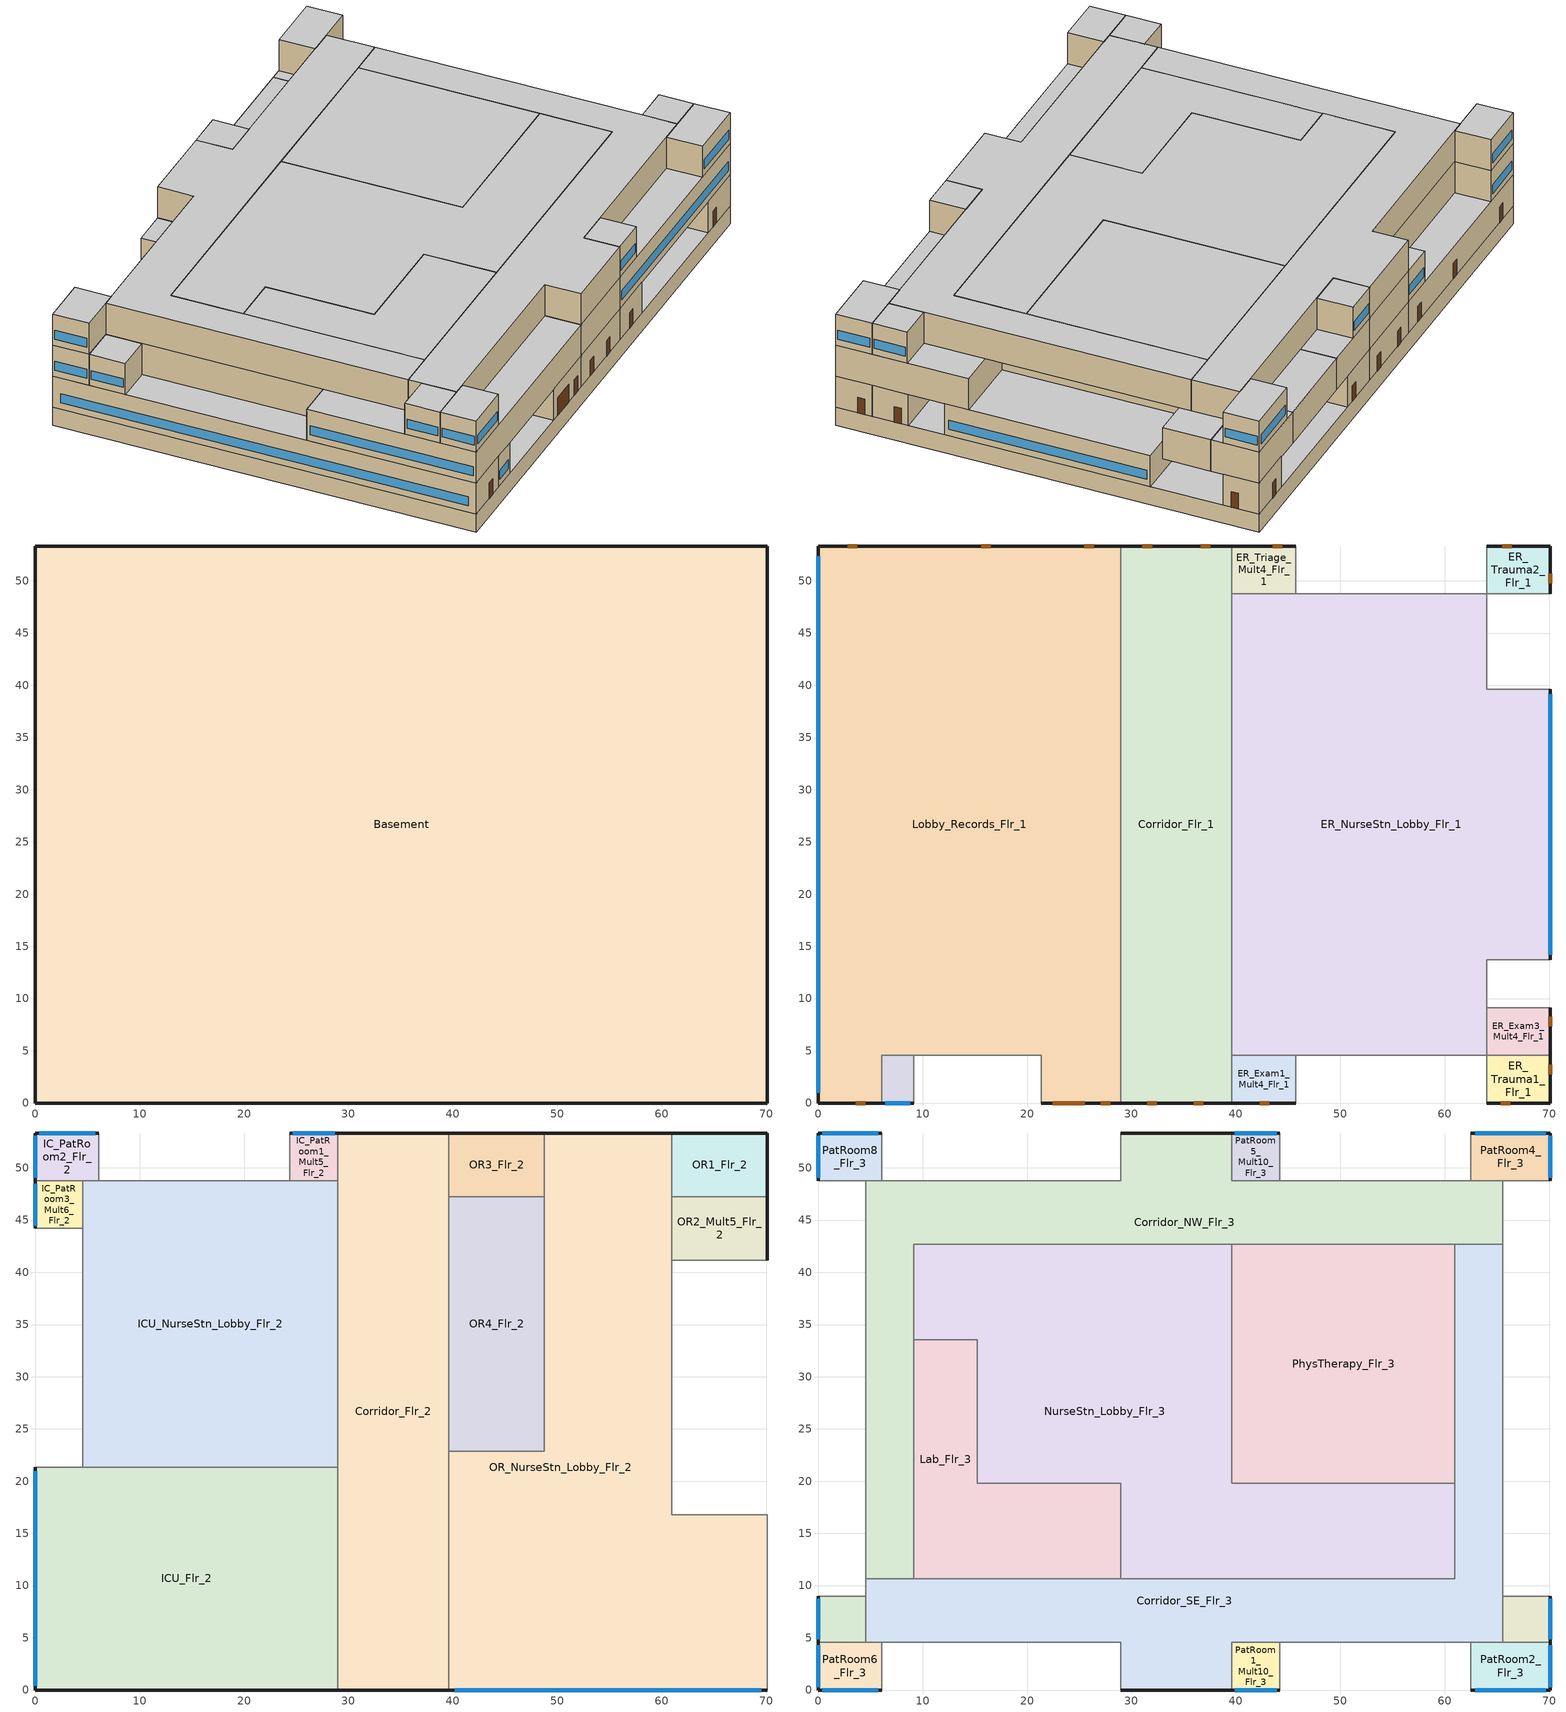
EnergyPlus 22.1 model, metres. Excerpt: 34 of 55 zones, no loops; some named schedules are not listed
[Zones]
Basement
 floor adiabatic (ext_slab_8in_with_carpet): 70.1,53.34 70.1,0 0,0 0,53.34 z-2.44
 wall ground (Basement_Wall_East_Cfactor): 70.1,0 70.1,53.34 z-2.44:0
 wall ground (Basement_Wall_North_Cfactor): 70.1,53.34 0,53.34 z-2.44:0
 wall ground (Basement_Wall_South_Cfactor): 0,0 70.1,0 z-2.44:0
 wall ground (Basement_Wall_West_Cfactor): 0,53.34 0,0 z-2.44:0
 ceiling adiabatic (int_slab_ceiling): 0,0 70.1,0 70.1,53.34 0,53.34 z0
Corridor_Flr_1
 floor adiabatic (int_slab_floor): 39.62,53.34 39.62,0 28.96,0 28.96,53.34 z0
 wall outside (nonres_ext_wall_grd): 39.62,53.34 28.96,53.34 / 28.96,0 39.62,0 z0:4.27
 wall to Lobby_Records_Flr_1 (Air_Wall): 28.96,53.34 28.96,15.24 z0:4.27
 wall to Lobby_Records_Flr_1 (int_wall): 28.96,15.24 28.96,0 z0:4.27
 wall adiabatic (int_wall): 39.62,0 39.62,53.34 z0:4.27
 door (Swinging Door_con): 37.53,53.34 36.62,53.34 / 31.97,53.34 31.05,53.34 / 31.5,0 32.41,0 / 35.95,0 36.87,0 z0:2.13
 ceiling adiabatic (int_slab_ceiling): 28.96,53.34 28.96,0 39.62,0 39.62,53.34 z4.27
ER_Exam1_Mult4_Flr_1
 floor adiabatic (int_slab_floor): 45.72,4.57 45.72,0 39.62,0 39.62,4.57 z0
 wall outside (nonres_ext_wall_grd): 39.62,0 45.72,0 z0:4.27
 wall adiabatic (int_wall): 45.72,0 45.72,4.57 39.62,4.57 39.62,0 z0:4.27
 door (Swinging Door_con): 42.29,0 43.2,0 z0:2.13
 ceiling adiabatic (int_slab_ceiling): 39.62,4.57 39.62,0 45.72,0 45.72,4.57 z4.27
ER_Exam3_Mult4_Flr_1
 floor adiabatic (int_slab_floor): 70.1,9.14 70.1,4.57 64.01,4.57 64.01,9.14 z0
 wall outside (nonres_ext_wall_grd): 70.1,4.57 70.1,9.14 z0:4.27
 wall adiabatic (int_wall): 70.1,9.14 64.01,9.14 64.01,4.57 70.1,4.57 z0:4.27
 door (Swinging Door_con): 70.1,7.36 70.1,8.27 z0:2.13
 ceiling adiabatic (int_slab_ceiling): 64.01,9.14 64.01,4.57 70.1,4.57 70.1,9.14 z4.27
ER_NurseStn_Lobby_Flr_1
 floor adiabatic (int_slab_floor): 39.62,4.57 39.62,48.77 64.01,48.77 64.01,39.62 70.1,39.62 70.1,13.72 64.01,13.72 64.01,4.57 z0
 wall outside (nonres_ext_wall_grd): 70.1,13.72 70.1,39.62 z0:4.27
 wall adiabatic (int_wall): 70.1,39.62 64.01,39.62 64.01,48.77 39.62,48.77 39.62,4.57 64.01,4.57 64.01,13.72 70.1,13.72 z0:4.27
 window (NonresWindow_U_0.248_SHGC_North_0.21): 70.1,14.2 70.1,39.14 z0.91:2.13
 ceiling adiabatic (int_slab_ceiling): 39.62,4.57 64.01,4.57 64.01,13.72 70.1,13.72 70.1,39.62 64.01,39.62 64.01,48.77 39.62,48.77 z4.27
ER_Trauma1_Flr_1
 floor adiabatic (int_slab_floor): 70.1,4.57 70.1,0 64.01,0 64.01,4.57 z0
 wall outside (nonres_ext_wall_grd): 64.01,0 70.1,0 70.1,4.57 z0:4.27
 wall adiabatic (int_wall): 70.1,4.57 64.01,4.57 64.01,0 z0:4.27
 door (Swinging Door_con): 70.1,2.76 70.1,3.67 / 65.38,0 66.29,0 z0:2.13
 ceiling adiabatic (int_slab_ceiling): 64.01,4.57 64.01,0 70.1,0 70.1,4.57 z4.27
ER_Trauma2_Flr_1
 floor adiabatic (int_slab_floor): 70.1,53.34 70.1,48.77 64.01,48.77 64.01,53.34 z0
 wall outside (nonres_ext_wall_grd): 70.1,48.77 70.1,53.34 64.01,53.34 z0:4.27
 wall adiabatic (int_wall): 64.01,53.34 64.01,48.77 70.1,48.77 z0:4.27
 door (Swinging Door_con): 70.1,49.79 70.1,50.7 / 66.43,53.34 65.52,53.34 z0:2.13
 ceiling adiabatic (int_slab_ceiling): 64.01,53.34 64.01,48.77 70.1,48.77 70.1,53.34 z4.27
ER_Triage_Mult4_Flr_1
 floor adiabatic (int_slab_floor): 45.72,53.34 45.72,48.77 39.62,48.77 39.62,53.34 z0
 wall outside (nonres_ext_wall_grd): 45.72,53.34 39.62,53.34 z0:4.27
 wall adiabatic (int_wall): 39.62,53.34 39.62,48.77 45.72,48.77 45.72,53.34 z0:4.27
 door (Swinging Door_con): 44.45,53.34 43.53,53.34 z0:2.13
 ceiling adiabatic (int_slab_ceiling): 39.62,53.34 39.62,48.77 45.72,48.77 45.72,53.34 z4.27
Lobby_Records_Flr_1
 floor adiabatic (int_slab_floor): 0,0 0,53.34 28.96,53.34 28.96,0 21.34,0 21.34,4.57 6.1,4.57 6.1,0 z0
 wall outside (nonres_ext_wall_grd): 21.34,0 28.96,0 / 28.96,53.34 0,53.34 0,0 6.1,0 z0:4.27
 wall adiabatic (int_wall): 6.1,0 6.1,4.57 21.34,4.57 21.34,0 z0:4.27
 window (NonresWindow_U_0.248_SHGC_South_0.21): 0,52.34 0,1 z0.91:2.13
 door (Swinging Door_con): 3.59,0 4.5,0 / 27.05,0 27.97,0 / 26.37,53.34 25.46,53.34 / 16.51,53.34 15.59,53.34 / 3.75,53.34 2.84,53.34 z0:2.13
 door (Overhead Door_con): 22.48,0 25.53,0 z0:2.44
 ceiling adiabatic (int_slab_ceiling): 0,0 6.1,0 6.1,4.57 21.34,4.57 21.34,0 28.96,0 28.96,53.34 0,53.34 z4.27
Office1_Mult4_Flr_1
 floor adiabatic (int_slab_floor): 9.14,4.57 9.14,0 6.1,0 6.1,4.57 z0
 wall outside (nonres_ext_wall_grd): 6.1,0 9.14,0 z0:4.27
 wall adiabatic (int_wall): 9.14,0 9.14,4.57 6.1,4.57 6.1,0 z0:4.27
 window (NonresWindow_U_0.456_SHGC_East_0.249): 6.41,0 8.84,0 z0.91:2.13
 ceiling adiabatic (int_slab_ceiling): 6.1,4.57 6.1,0 9.14,0 9.14,4.57 z4.27
Corridor_Flr_2
 floor adiabatic (int_slab_floor): 39.62,53.34 39.62,0 28.96,0 28.96,53.34 z4.27
 wall outside (nonres_ext_wall_mid): 39.62,53.34 28.96,53.34 / 28.96,0 39.62,0 z4.27:8.54
 wall adiabatic (int_wall): 39.62,0 39.62,53.34 / 28.96,53.34 28.96,0 z4.27:8.54
 ceiling adiabatic (int_slab_ceiling): 28.96,53.34 28.96,0 39.62,0 39.62,53.34 z8.54
ICU_Flr_2
 floor adiabatic (int_slab_floor): 28.96,21.34 28.96,0 0,0 0,21.34 z4.27
 wall outside (nonres_ext_wall_mid): 0,21.34 0,0 28.96,0 z4.27:8.54
 wall adiabatic (int_wall): 28.96,0 28.96,21.34 0,21.34 z4.27:8.54
 window (NonresWindow_U_0.248_SHGC_South_0.21): 0,20.94 0,0.4 z5.18:6.4
 ceiling adiabatic (int_slab_ceiling): 0,21.34 0,0 28.96,0 28.96,21.34 z8.54
ICU_NurseStn_Lobby_Flr_2
 floor adiabatic (int_slab_floor): 4.57,21.34 4.57,48.77 28.96,48.77 28.96,21.34 z4.27
 wall adiabatic (int_wall): 28.96,21.34 28.96,48.77 4.57,48.77 4.57,21.34 28.96,21.34 z4.27:8.54
 ceiling adiabatic (int_slab_ceiling): 4.57,21.34 28.96,21.34 28.96,48.77 4.57,48.77 z8.54
IC_PatRoom1_Mult5_Flr_2
 floor adiabatic (int_slab_floor): 28.96,53.34 28.96,48.77 24.38,48.77 24.38,53.34 z4.27
 wall outside (nonres_ext_wall_mid): 28.96,53.34 24.38,53.34 z4.27:8.54
 wall adiabatic (int_wall): 24.38,53.34 24.38,48.77 28.96,48.77 28.96,53.34 z4.27:8.54
 window (NonresWindow_U_0.248_SHGC_West_0.21): 28.68,53.34 24.66,53.34 z5.18:6.4
 ceiling adiabatic (int_slab_ceiling): 24.38,53.34 24.38,48.77 28.96,48.77 28.96,53.34 z8.54
IC_PatRoom2_Flr_2
 floor adiabatic (int_slab_floor): 6.1,53.34 6.1,48.77 0,48.77 0,53.34 z4.27
 wall outside (nonres_ext_wall_mid): 6.1,53.34 0,53.34 0,48.77 z4.27:8.54
 wall adiabatic (int_wall): 0,48.77 6.1,48.77 6.1,53.34 z4.27:8.54
 window (NonresWindow_U_0.248_SHGC_West_0.21): 5.73,53.34 0.37,53.34 z5.18:6.4
 window (NonresWindow_U_0.248_SHGC_South_0.21): 0,53.07 0,49.04 z5.18:6.4
 ceiling adiabatic (int_slab_ceiling): 0,53.34 0,48.77 6.1,48.77 6.1,53.34 z8.54
IC_PatRoom3_Mult6_Flr_2
 floor adiabatic (int_slab_floor): 4.57,48.77 4.57,44.2 0,44.2 0,48.77 z4.27
 wall outside (nonres_ext_wall_mid): 0,48.77 0,44.2 z4.27:8.54
 wall adiabatic (int_wall): 0,44.2 4.57,44.2 4.57,48.77 0,48.77 z4.27:8.54
 window (NonresWindow_U_0.248_SHGC_South_0.21): 0,48.49 0,44.47 z5.18:6.4
 ceiling adiabatic (int_slab_ceiling): 0,48.77 0,44.2 4.57,44.2 4.57,48.77 z8.54
OR1_Flr_2
 floor adiabatic (int_slab_floor): 70.1,53.34 70.1,47.24 60.96,47.24 60.96,53.34 z4.27
 wall outside (nonres_ext_wall_mid): 70.1,47.24 70.1,53.34 60.96,53.34 z4.27:8.54
 wall adiabatic (int_wall): 60.96,53.34 60.96,47.24 70.1,47.24 z4.27:8.54
 ceiling adiabatic (int_slab_ceiling): 60.96,53.34 60.96,47.24 70.1,47.24 70.1,53.34 z8.54
OR2_Mult5_Flr_2
 floor adiabatic (int_slab_floor): 70.1,47.24 70.1,41.15 60.96,41.15 60.96,47.24 z4.27
 wall outside (nonres_ext_wall_mid): 70.1,41.15 70.1,47.24 z4.27:8.54
 wall adiabatic (int_wall): 70.1,47.24 60.96,47.24 60.96,41.15 70.1,41.15 z4.27:8.54
 ceiling adiabatic (int_slab_ceiling): 60.96,47.24 60.96,41.15 70.1,41.15 70.1,47.24 z8.54
OR3_Flr_2
 floor adiabatic (int_slab_floor): 48.77,53.34 48.77,47.24 39.62,47.24 39.62,53.34 z4.27
 wall outside (nonres_ext_wall_mid): 48.77,53.34 39.62,53.34 z4.27:8.54
 wall adiabatic (int_wall): 39.62,53.34 39.62,47.24 48.77,47.24 48.77,53.34 z4.27:8.54
 ceiling adiabatic (int_slab_ceiling): 39.62,53.34 39.62,47.24 48.77,47.24 48.77,53.34 z8.54
OR4_Flr_2
 floor adiabatic (int_slab_floor): 48.77,47.24 48.77,22.86 39.62,22.86 39.62,47.24 z4.27
 wall adiabatic (int_wall): 48.77,22.86 48.77,47.24 39.62,47.24 39.62,22.86 48.77,22.86 z4.27:8.54
 ceiling adiabatic (int_slab_ceiling): 39.62,47.24 39.62,22.86 48.77,22.86 48.77,47.24 z8.54
OR_NurseStn_Lobby_Flr_2
 floor adiabatic (int_slab_floor): 39.62,0 39.62,22.86 48.77,22.86 48.77,53.34 60.96,53.34 60.96,16.76 70.1,16.76 70.1,0 z4.27
 wall outside (nonres_ext_wall_mid): 60.96,53.34 48.77,53.34 / 39.62,0 70.1,0 z4.27:8.54
 wall adiabatic (int_wall): 70.1,0 70.1,16.76 60.96,16.76 60.96,53.34 / 48.77,53.34 48.77,22.86 39.62,22.86 39.62,0 z4.27:8.54
 window (NonresWindow_U_0.456_SHGC_East_0.249): 40.2,0 69.53,0 z5.18:6.4
 ceiling adiabatic (int_slab_ceiling): 39.62,0 70.1,0 70.1,16.76 60.96,16.76 60.96,53.34 48.77,53.34 48.77,22.86 39.62,22.86 z8.54
Corridor_NW_Flr_3
 floor adiabatic (int_slab_floor): 4.57,10.67 4.57,48.77 28.96,48.77 28.96,53.34 39.62,53.34 39.62,48.77 65.53,48.77 65.53,42.67 9.14,42.67 9.14,10.67 z8.54
 wall outside (nonres_ext_wall_mid): 39.62,53.34 28.96,53.34 z8.54:12.8
 wall to NurseStn_Lobby_Flr_3 (Air_Wall): 9.14,33.58 9.14,42.67 39.62,42.67 z8.54:12.8
 wall adiabatic (int_wall): 28.96,53.34 28.96,48.77 4.57,48.77 4.57,10.67 / 65.53,42.67 65.53,48.77 39.62,48.77 39.62,53.34 z8.54:12.8
 wall to PhysTherapy_Flr_3 (int_wall): 39.62,42.67 60.96,42.67 z8.54:12.8
 wall to Lab_Flr_3 (int_wall): 9.14,10.67 9.14,33.58 z8.54:12.8
 wall to Corridor_SE_Flr_3 (Air_Wall): 60.96,42.67 65.53,42.67 / 4.57,10.67 9.14,10.67 z8.54:12.8
 ceiling adiabatic (int_slab_ceiling): 4.57,10.67 9.14,10.67 9.14,42.67 65.53,42.67 65.53,48.77 39.62,48.77 39.62,53.34 28.96,53.34 28.96,48.77 4.57,48.77 z12.8
Corridor_SE_Flr_3
 floor adiabatic (int_slab_floor): 4.57,4.57 4.57,10.67 60.96,10.67 60.96,42.67 65.53,42.67 65.53,4.57 39.62,4.57 39.62,0 28.96,0 28.96,4.57 z8.54
 wall outside (nonres_ext_wall_mid): 28.96,0 39.62,0 z8.54:12.8
 wall adiabatic (int_wall): 39.62,0 39.62,4.57 65.53,4.57 65.53,42.67 / 4.57,10.67 4.57,4.57 28.96,4.57 28.96,0 z8.54:12.8
 wall to NurseStn_Lobby_Flr_3 (Air_Wall): 60.96,19.81 60.96,10.67 28.96,10.67 z8.54:12.8
 wall to PhysTherapy_Flr_3 (int_wall): 60.96,42.67 60.96,19.81 z8.54:12.8
 wall to Lab_Flr_3 (int_wall): 28.96,10.67 9.14,10.67 z8.54:12.8
 ceiling adiabatic (int_slab_ceiling): 4.57,4.57 28.96,4.57 28.96,0 39.62,0 39.62,4.57 65.53,4.57 65.53,42.67 60.96,42.67 60.96,10.67 4.57,10.67 z12.8
Lab_Flr_3
 floor adiabatic (int_slab_floor): 9.14,33.53 15.24,33.53 15.24,19.81 28.96,19.81 28.96,10.67 9.14,10.67 z8.54
 wall to NurseStn_Lobby_Flr_3 (int_wall): 28.96,10.67 28.96,19.81 15.24,19.81 15.24,33.53 9.14,33.53 z8.54:12.8
 ceiling adiabatic (int_slab_ceiling): 9.14,33.53 9.14,10.67 28.96,10.67 28.96,19.81 15.24,19.81 15.24,33.53 z12.8
NurseStn_Lobby_Flr_3
 floor adiabatic (int_slab_floor): 9.14,42.67 39.62,42.67 39.62,19.81 60.96,19.81 60.96,10.67 28.96,10.67 28.96,19.81 15.24,19.81 15.24,33.53 9.14,33.53 z8.54
 wall to PhysTherapy_Flr_3 (int_wall): 60.96,19.81 39.62,19.81 39.62,42.67 z8.54:12.8
 ceiling adiabatic (int_slab_ceiling): 9.14,42.67 9.14,33.53 15.24,33.53 15.24,19.81 28.96,19.81 28.96,10.67 60.96,10.67 60.96,19.81 39.62,19.81 39.62,42.67 z12.8
PatRoom1_Mult10_Flr_3
 floor adiabatic (int_slab_floor): 44.2,4.57 44.2,0 39.62,0 39.62,4.57 z8.54
 wall outside (res_ext_wall_mid): 39.62,0 44.2,0 z8.54:12.8
 wall adiabatic (int_wall): 44.2,0 44.2,4.57 39.62,4.57 39.62,0 z8.54:12.8
 window (ResWindow_U_0.456_SHGC_East_0.249): 39.9,0 43.92,0 z9.45:10.67
 ceiling adiabatic (int_slab_ceiling): 39.62,4.57 39.62,0 44.2,0 44.2,4.57 z12.8
PatRoom2_Flr_3
 floor adiabatic (int_slab_floor): 70.1,4.57 70.1,0 62.48,0 62.48,4.57 z8.54
 wall outside (res_ext_wall_mid): 62.48,0 70.1,0 70.1,4.57 z8.54:12.8
 wall adiabatic (int_wall): 70.1,4.57 62.48,4.57 62.48,0 z8.54:12.8
 window (ResWindow_U_0.248_SHGC_North_0.21): 70.1,0.27 70.1,4.3 z9.45:10.67
 window (ResWindow_U_0.456_SHGC_East_0.249): 62.94,0 69.65,0 z9.45:10.67
 ceiling adiabatic (int_slab_ceiling): 62.48,4.57 62.48,0 70.1,0 70.1,4.57 z12.8
PatRoom3_Mult10_Flr_3
 floor adiabatic (int_slab_floor): 70.1,8.99 70.1,4.57 65.53,4.57 65.53,8.99 z8.54
 wall outside (res_ext_wall_mid): 70.1,4.57 70.1,8.99 z8.54:12.8
 wall adiabatic (int_wall): 70.1,8.99 65.53,8.99 65.53,4.57 70.1,4.57 z8.54:12.8
 window (ResWindow_U_0.248_SHGC_North_0.21): 70.1,4.84 70.1,8.73 z9.45:10.67
 ceiling adiabatic (int_slab_ceiling): 65.53,8.99 65.53,4.57 70.1,4.57 70.1,8.99 z12.8
PatRoom4_Flr_3
 floor adiabatic (int_slab_floor): 70.1,53.34 70.1,48.77 62.48,48.77 62.48,53.34 z8.54
 wall outside (res_ext_wall_mid): 70.1,48.77 70.1,53.34 62.48,53.34 z8.54:12.8
 wall adiabatic (int_wall): 62.48,53.34 62.48,48.77 70.1,48.77 z8.54:12.8
 window (ResWindow_U_0.248_SHGC_North_0.21): 70.1,49.04 70.1,53.07 z9.45:10.67
 window (ResWindow_U_0.248_SHGC_West_0.21): 69.65,53.34 62.94,53.34 z9.45:10.67
 ceiling adiabatic (int_slab_ceiling): 62.48,53.34 62.48,48.77 70.1,48.77 70.1,53.34 z12.8
PatRoom5_Mult10_Flr_3
 floor adiabatic (int_slab_floor): 44.2,53.34 44.2,48.77 39.62,48.77 39.62,53.34 z8.54
 wall outside (res_ext_wall_mid): 44.2,53.34 39.62,53.34 z8.54:12.8
 wall adiabatic (int_wall): 39.62,53.34 39.62,48.77 44.2,48.77 44.2,53.34 z8.54:12.8
 window (ResWindow_U_0.248_SHGC_West_0.21): 43.92,53.34 39.9,53.34 z9.45:10.67
 ceiling adiabatic (int_slab_ceiling): 39.62,53.34 39.62,48.77 44.2,48.77 44.2,53.34 z12.8
PatRoom6_Flr_3
 floor adiabatic (int_slab_floor): 6.1,4.57 6.1,0 0,0 0,4.57 z8.54
 wall outside (res_ext_wall_mid): 0,4.57 0,0 6.1,0 z8.54:12.8
 wall adiabatic (int_wall): 6.1,0 6.1,4.57 0,4.57 z8.54:12.8
 window (ResWindow_U_0.456_SHGC_East_0.249): 0.37,0 5.73,0 z9.45:10.67
 window (ResWindow_U_0.248_SHGC_South_0.21): 0,4.3 0,0.27 z9.45:10.67
 ceiling adiabatic (int_slab_ceiling): 0,4.57 0,0 6.1,0 6.1,4.57 z12.8
PatRoom7_Mult10_Flr_3
 floor adiabatic (int_slab_floor): 4.57,8.99 4.57,4.57 0,4.57 0,8.99 z8.54
 wall outside (res_ext_wall_mid): 0,8.99 0,4.57 z8.54:12.8
 wall adiabatic (int_wall): 0,4.57 4.57,4.57 4.57,8.99 0,8.99 z8.54:12.8
 window (ResWindow_U_0.248_SHGC_South_0.21): 0,8.73 0,4.84 z9.45:10.67
 ceiling adiabatic (int_slab_ceiling): 0,8.99 0,4.57 4.57,4.57 4.57,8.99 z12.8
PatRoom8_Flr_3
 floor adiabatic (int_slab_floor): 6.1,53.34 6.1,48.77 0,48.77 0,53.34 z8.54
 wall outside (res_ext_wall_mid): 6.1,53.34 0,53.34 0,48.77 z8.54:12.8
 wall adiabatic (int_wall): 0,48.77 6.1,48.77 6.1,53.34 z8.54:12.8
 window (ResWindow_U_0.248_SHGC_West_0.21): 5.73,53.34 0.37,53.34 z9.45:10.67
 window (ResWindow_U_0.248_SHGC_South_0.21): 0,53.07 0,49.04 z9.45:10.67
 ceiling adiabatic (int_slab_ceiling): 0,53.34 0,48.77 6.1,48.77 6.1,53.34 z12.8
PhysTherapy_Flr_3
 floor adiabatic (int_slab_floor): 60.96,42.67 60.96,19.81 39.62,19.81 39.62,42.67 z8.54
 ceiling adiabatic (int_slab_ceiling): 39.62,42.67 39.62,19.81 60.96,19.81 60.96,42.67 z12.8
[Building]
Hospital: Loads convergence tolerance value=0.04; Maximum number of warmup days=25; Minimum number of warmup days=6; North axis=-90; Solar distribution=FullInteriorAndExterior; Temperature convergence tolerance value=0.2; Terrain=City
[Site:GroundTemperature:FCfactorMethod]
January ground temperature=24.2; February ground temperature=18.9; March ground temperature=15.7; April ground temperature=13.6; May ground temperature=15.5; June ground temperature=17.1; July ground temperature=21.2; August ground temperature=26.9; September ground temperature=27.6; October ground temperature=27.9; November ground temperature=27.4; December ground temperature=26.2
[Site:Location]
Tampa-MacDill.AFB_FL_USA WMO=747880: Elevation=8; Latitude=27.85; Longitude=-82.52; Time zone=-5
[Site:WaterMainsTemperature]
Annual average outdoor air temperature=21.85; Calculation method=Correlation; Maximum difference in monthly average outdoor air temperatures=14.3
[SizingPeriod:DesignDay] Barometric pressure=101229; Day of month=21; Daylight saving time indicator=No; Dry bulb temperature range modifier type=DefaultMultipliers; Humidity condition type=WetBulb; Rain indicator=No; Snow indicator=No
Name | Ashrae clear sky optical depth for beam irradiance taub | Ashrae clear sky optical depth for diffuse irradiance taud | Daily dry bulb temperature range | Day type | Maximum dry bulb temperature | Month | Solar model indicator | Wetbulb or dewpoint at maximum dry bulb | Wind direction | Wind speed | Sky clearness
Tampa-MacDill.AFB_FL_USA Ann Clg .4% Condns DB=>MWB | 0.491 | 2.016 | 7.9 | SummerDesignDay | 33.9 | 8 | ASHRAETau | 25.1 | 270 | 3.1
Tampa-MacDill.AFB_FL_USA Ann Htg 99.6% Condns DB |  |  | 0 | WinterDesignDay | 4.6 | 1 | ASHRAEClearSky | 4.6 | 10 | 2.5 | 0
[Construction]
Air_Wall: Air_Wall_Material
InteriorFurnishings: Std Wood 6inch
NonresWindow_U_0.248_SHGC_North_0.21: Nonres Window Glazing Layer North
NonresWindow_U_0.248_SHGC_South_0.21: Nonres Window Glazing Layer South
NonresWindow_U_0.248_SHGC_West_0.21: Nonres Window Glazing Layer West
NonresWindow_U_0.456_SHGC_East_0.249: Nonres Window Glazing Layer East
Overhead Door_con: Overhead Door_con Panel
ResWindow_U_0.248_SHGC_North_0.21: Res Window Glazing Layer North
ResWindow_U_0.248_SHGC_South_0.21: Res Window Glazing Layer South
ResWindow_U_0.248_SHGC_West_0.21: Res Window Glazing Layer West
ResWindow_U_0.456_SHGC_East_0.249: Res Window Glazing Layer East
Swinging Door_con: Opaque Door panel_con
ext_slab_8in_with_carpet: 200mm Normalweight concrete floor, CP02 CARPET PAD
int_slab_ceiling: CP02 CARPET PAD, 100mm Normalweight concrete floor
int_slab_floor: 100mm Normalweight concrete floor, CP02 CARPET PAD
int_wall: G01 13mm gypsum board, G01 13mm gypsum board
nonres_ext_wall_grd: 200mm Normalweight concrete wall, Nonres_Exterior_Wall_Insulation_grd, G01 13mm gypsum board
nonres_ext_wall_mid: 200mm Normalweight concrete wall, Nonres_Exterior_Wall_Insulation_mid, G01 13mm gypsum board
res_ext_wall_mid: 200mm Normalweight concrete wall, Res_Exterior_Wall_Insulation_mid, G01 13mm gypsum board
[Construction:CfactorUndergroundWall] C factor=6.47292; Height=2.439
Basement_Wall_East_Cfactor; Basement_Wall_North_Cfactor; Basement_Wall_South_Cfactor; Basement_Wall_West_Cfactor
[Material]
Name | Conductivity | Density | Roughness | Specific heat | Thickness | Solar absorptance | Thermal absorptance | Visible absorptance
100mm Normalweight concrete floor | 2.31 | 2322 | MediumRough | 832 | 0.1016
200mm Normalweight concrete floor; 200mm Normalweight concrete wall | 2.31 | 2322 | MediumRough | 832 | 0.2032
G01 13mm gypsum board | 0.16 | 800 | Smooth | 1090 | 0.0127 | 0.7 | 0.9 | 0.5
Std Wood 6inch | 0.12 | 540 | MediumSmooth | 1210 | 0.15 | 0.7 | 0.9 | 0.7
[Material:NoMass] Solar absorptance=0.7; Thermal absorptance=0.9
Name | Roughness | Thermal resistance | Visible absorptance
Air_Wall_Material | Rough | 0.207949
CP02 CARPET PAD | VeryRough | 0.21648 | 0.8
Nonres_Exterior_Wall_Insulation_grd | MediumSmooth | 0.725977 | 0.7
Nonres_Exterior_Wall_Insulation_mid | MediumSmooth | 0.624472 | 0.7
Opaque Door panel_con | MediumRough | 0.326273 | 0.7
Overhead Door_con Panel | MediumRough | 0.418397 | 0.7
Res_Exterior_Wall_Insulation_mid | MediumSmooth | 0.790218 | 0.7
[WindowMaterial:SimpleGlazingSystem]
Name | Solar heat gain coefficient | U factor | Visible transmittance
Nonres Window Glazing Layer East; Res Window Glazing Layer East | 0.249 | 2.58929 | 0.2739
Nonres Window Glazing Layer North; Nonres Window Glazing Layer South; Nonres Window Glazing Layer West; Res Window Glazing Layer North; Res Window Glazing Layer South; Res Window Glazing Layer West | 0.21 | 1.40821 | 0.29
[Daylighting:Controls]
Lobby_Records_Flr_1_DaylCtrl: Availability schedule=DaylightAvailSch; Daylighting reference point name 1=Lobby_Records_Flr_1_DaylRefPt1; Fraction of lights controlled by reference point 1=0.15; Illuminance setpoint at reference point 1=269; Daylighting method=SplitFlux; Glare calculation azimuth angle of view direction clockwise from zone y axis=270; Glare calculation daylighting reference point=Lobby_Records_Flr_1_DaylRefPt1; Lighting control type=ContinuousOff; Maximum allowable discomfort glare index=22; Minimum input power fraction for continuous or continuousoff dimming control=0.2; Minimum light output fraction for continuous or continuousoff dimming control=0.2; Number of stepped control steps=3; Probability lighting will be reset when needed in manual stepped control=1; Zone or space=Lobby_Records_Flr_1
[ElectricEquipment] Design level calculation method=EquipmentLevel; End use subcategory=MiscPlug; Fraction latent=0; Fraction lost=0; Fraction radiant=0.5
Name | Design level | Schedule | Zone or zonelist or space or spacelist
Basement_MiscPlug_Equip | 30176.5 | BLDG_EQUIP_SCH | Basement
ER_Exam1_Mult4_Flr_1_MiscPlug_Equip | 449.8365 | BLDG_EQUIP_EXTD_SCH | ER_Exam1_Mult4_Flr_1
ER_Exam3_Mult4_Flr_1_MiscPlug_Equip | 449.8365 | BLDG_EQUIP_EXTD_SCH | ER_Exam3_Mult4_Flr_1
ER_NurseStn_Lobby_Flr_1_MiscPlug_Equip | 18077 | BLDG_EQUIP_EXTD_SCH | ER_NurseStn_Lobby_Flr_1
ER_Trauma1_Flr_1_MiscPlug_Equip | 1199.56 | BLDG_EQUIP_EXTD_SCH | ER_Trauma1_Flr_1
ER_Trauma2_Flr_1_MiscPlug_Equip | 1199.56 | BLDG_EQUIP_EXTD_SCH | ER_Trauma2_Flr_1
ER_Triage_Mult4_Flr_1_MiscPlug_Equip | 599.9803 | BLDG_EQUIP_EXTD_SCH | ER_Triage_Mult4_Flr_1
ICU_Flr_2_MiscPlug_Equip | 19947.9 | BLDG_EQUIP_EXTD_SCH | ICU_Flr_2
ICU_NurseStn_Lobby_Flr_2_MiscPlug_Equip | 14391.9 | BLDG_EQUIP_EXTD_SCH | ICU_NurseStn_Lobby_Flr_2
IC_PatRoom1_Mult5_Flr_2_MiscPlug_Equip | 674.7548 | BLDG_EQUIP_EXTD_SCH | IC_PatRoom1_Mult5_Flr_2
IC_PatRoom2_Flr_2_MiscPlug_Equip | 899.673 | BLDG_EQUIP_EXTD_SCH | IC_PatRoom2_Flr_2
IC_PatRoom3_Mult6_Flr_2_MiscPlug_Equip | 674.7548 | BLDG_EQUIP_EXTD_SCH | IC_PatRoom3_Mult6_Flr_2
Lab_Flr_3_MiscPlug_Equip | 11395.9 | BLDG_EQUIP_SCH | Lab_Flr_3
Lobby_Records_Flr_1_MiscPlug_Equip | 1592.8 | BLDG_EQUIP_SCH | Lobby_Records_Flr_1
NurseStn_Lobby_Flr_3_MiscPlug_Equip | 10136 | BLDG_EQUIP_EXTD_SCH | NurseStn_Lobby_Flr_3
OR1_Flr_2_MiscPlug_Equip | 2399.13 | BLDG_EQUIP_SCH | OR1_Flr_2
OR2_Mult5_Flr_2_MiscPlug_Equip | 2399.13 | BLDG_EQUIP_SCH | OR2_Mult5_Flr_2
OR3_Flr_2_MiscPlug_Equip | 2399.13 | BLDG_EQUIP_SCH | OR3_Flr_2
OR4_Flr_2_MiscPlug_Equip | 9596.51 | BLDG_EQUIP_SCH | OR4_Flr_2
OR_NurseStn_Lobby_Flr_2_MiscPlug_Equip | 11331.5 | BLDG_EQUIP_EXTD_SCH | OR_NurseStn_Lobby_Flr_2
Office1_Mult4_Flr_1_MiscPlug_Equip | 164.9958 | BLDG_EQUIP_SCH | Office1_Mult4_Flr_1
PatRoom1_Mult10_Flr_3_MiscPlug_Equip | 449.8365 | BLDG_EQUIP_EXTD_SCH | PatRoom1_Mult10_Flr_3
PatRoom2_Flr_3_MiscPlug_Equip | 749.7275 | BLDG_EQUIP_EXTD_SCH | PatRoom2_Flr_3
PatRoom3_Mult10_Flr_3_MiscPlug_Equip | 434.8813 | BLDG_EQUIP_EXTD_SCH | PatRoom3_Mult10_Flr_3
PatRoom4_Flr_3_MiscPlug_Equip | 749.7275 | BLDG_EQUIP_EXTD_SCH | PatRoom4_Flr_3
PatRoom5_Mult10_Flr_3_MiscPlug_Equip | 449.8365 | BLDG_EQUIP_EXTD_SCH | PatRoom5_Mult10_Flr_3
PatRoom6_Flr_3_MiscPlug_Equip | 599.782 | BLDG_EQUIP_EXTD_SCH | PatRoom6_Flr_3
PatRoom7_Mult10_Flr_3_MiscPlug_Equip | 434.8813 | BLDG_EQUIP_EXTD_SCH | PatRoom7_Mult10_Flr_3
PatRoom8_Flr_3_MiscPlug_Equip | 599.782 | BLDG_EQUIP_EXTD_SCH | PatRoom8_Flr_3
PhysTherapy_Flr_3_MiscPlug_Equip | 7872.14 | BLDG_EQUIP_SCH | PhysTherapy_Flr_3
[Exterior:FuelEquipment] Fuel use type=Electricity
Name | Design level | End use subcategory | Schedule
Elevator_Lift_Running | 266250 | ElevatorLift | elevator_running_sch
Elevator_Lift_Standby | 6400 | ElevatorLift | elevator_standby_sch
Elevators_Lights_Fan | 421.26 | ElevatorLightsFan | ELEV_LIGHT_FAN_SCH_ADD_DF
[Exterior:Lights]
Exterior_Lights: Control option=AstronomicalClock; Design level=7940.01; End use subcategory=General; Schedule=Exterior_Lgt_ALWAYS_ON
[InternalMass] Construction=InteriorFurnishings
Name | Zone or zonelist | Surface area
Basement_InternalMass_1 | Basement | 7478.69
Corridor_Flr_1_InternalMass_1 | Corridor_Flr_1 | 1138.06
Corridor_Flr_2_InternalMass_1 | Corridor_Flr_2 | 1138.06
Corridor_NW_Flr_3_InternalMass_1 | Corridor_NW_Flr_3 | 1133.42
Corridor_SE_Flr_3_InternalMass_1 | Corridor_SE_Flr_3 | 1133.42
ER_Exam1_Mult4_Flr_1_InternalMass_1 | ER_Exam1_Mult4_Flr_1 | 55.7418
ER_Exam3_Mult4_Flr_1_InternalMass_1 | ER_Exam3_Mult4_Flr_1 | 55.7418
ER_NurseStn_Lobby_Flr_1_InternalMass_1 | ER_NurseStn_Lobby_Flr_1 | 2471.22
ER_Trauma1_Flr_1_InternalMass_1 | ER_Trauma1_Flr_1 | 55.7418
ER_Trauma2_Flr_1_InternalMass_1 | ER_Trauma2_Flr_1 | 55.7418
ER_Triage_Mult4_Flr_1_InternalMass_1 | ER_Triage_Mult4_Flr_1 | 55.7418
ICU_Flr_2_InternalMass_1 | ICU_Flr_2 | 1235.93
ICU_NurseStn_Lobby_Flr_2_InternalMass_1 | ICU_NurseStn_Lobby_Flr_2 | 1337.54
IC_PatRoom1_Mult5_Flr_2_InternalMass_1 | IC_PatRoom1_Mult5_Flr_2 | 41.8064
IC_PatRoom2_Flr_2_InternalMass_1 | IC_PatRoom2_Flr_2 | 55.7418
IC_PatRoom3_Mult6_Flr_2_InternalMass_1 | IC_PatRoom3_Mult6_Flr_2 | 41.8064
Lab_Flr_3_InternalMass_1 | Lab_Flr_3 | 529.5473
Lobby_Records_Flr_1_InternalMass_1 | Lobby_Records_Flr_1 | 2949.62
NurseStn_Lobby_Flr_3_InternalMass_1 | NurseStn_Lobby_Flr_3 | 1811.61
OR1_Flr_2_InternalMass_1 | OR1_Flr_2 | 111.4836
OR2_Mult5_Flr_2_InternalMass_1 | OR2_Mult5_Flr_2 | 111.4836
OR3_Flr_2_InternalMass_1 | OR3_Flr_2 | 111.4836
OR4_Flr_2_InternalMass_1 | OR4_Flr_2 | 445.9346
OR_NurseStn_Lobby_Flr_2_InternalMass_1 | OR_NurseStn_Lobby_Flr_2 | 2025.29
Office1_Mult4_Flr_1_InternalMass_1 | Office1_Mult4_Flr_1 | 27.8709
PatRoom1_Mult10_Flr_3_InternalMass_1 | PatRoom1_Mult10_Flr_3 | 41.8064
PatRoom2_Flr_3_InternalMass_1 | PatRoom2_Flr_3 | 69.6773
PatRoom3_Mult10_Flr_3_InternalMass_1 | PatRoom3_Mult10_Flr_3 | 40.4165
PatRoom4_Flr_3_InternalMass_1 | PatRoom4_Flr_3 | 69.6773
PatRoom5_Mult10_Flr_3_InternalMass_1 | PatRoom5_Mult10_Flr_3 | 41.8064
PatRoom6_Flr_3_InternalMass_1 | PatRoom6_Flr_3 | 55.7418
PatRoom7_Mult10_Flr_3_InternalMass_1 | PatRoom7_Mult10_Flr_3 | 40.4165
PatRoom8_Flr_3_InternalMass_1 | PatRoom8_Flr_3 | 55.7418
PhysTherapy_Flr_3_InternalMass_1 | PhysTherapy_Flr_3 | 975.4819
[Lights] Design level calculation method=Watts/Area; End use subcategory=LightsWired; Fraction radiant=0.7; Fraction replaceable=1; Fraction visible=0.2; Return air fraction=0; Return air fraction calculated from plenum temperature=No
Name | Schedule | Watts per floor area | Zone or zonelist or space or spacelist
Basement_Lights | ltg_sch0_basement | 6.40953 | Basement
Corridor_Flr_1_Lights | ltg_sch4_corridor | 6.11427 | Corridor_Flr_1
Corridor_Flr_2_Lights | ltg_sch4_corridor | 6.11427 | Corridor_Flr_2
Corridor_NW_Flr_3_Lights | ltg_sch4_corridor | 6.11427 | Corridor_NW_Flr_3
Corridor_SE_Flr_3_Lights | ltg_sch4_corridor | 6.11427 | Corridor_SE_Flr_3
ER_Exam1_Mult4_Flr_1_Lights | ltg_sch2_er | 13.6002 | ER_Exam1_Mult4_Flr_1
ER_Exam3_Mult4_Flr_1_Lights | ltg_sch2_er | 13.6002 | ER_Exam3_Mult4_Flr_1
ER_NurseStn_Lobby_Flr_1_Lights | ltg_sch5_nursestn_lobby1 | 9.83713 | ER_NurseStn_Lobby_Flr_1
ER_Trauma1_Flr_1_Lights | ltg_sch2_er | 13.6002 | ER_Trauma1_Flr_1
ER_Trauma2_Flr_1_Lights | ltg_sch2_er | 13.6002 | ER_Trauma2_Flr_1
ER_Triage_Mult4_Flr_1_Lights | ltg_sch2_er | 13.6002 | ER_Triage_Mult4_Flr_1
ICU_Flr_2_Lights | ltg_sch7_ic | 12.06633 | ICU_Flr_2
ICU_NurseStn_Lobby_Flr_2_Lights | ltg_sch8_nursstn | 10.9415 | ICU_NurseStn_Lobby_Flr_2
IC_PatRoom1_Mult5_Flr_2_Lights | ltg_sch7_ic | 12.06633 | IC_PatRoom1_Mult5_Flr_2
IC_PatRoom2_Flr_2_Lights | ltg_sch7_ic | 12.06633 | IC_PatRoom2_Flr_2
IC_PatRoom3_Mult6_Flr_2_Lights | ltg_sch7_ic | 12.06633 | IC_PatRoom3_Mult6_Flr_2
Lab_Flr_3_Lights | ltg_sch12_lab | 12.3731 | Lab_Flr_3
Lobby_Records_Flr_1_Lights | ltg_sch3_record | 7.93515 | Lobby_Records_Flr_1
NurseStn_Lobby_Flr_3_Lights | ltg_sch9_nursestn_lobby2 | 9.284939 | NurseStn_Lobby_Flr_3
OR1_Flr_2_Lights | ltg_sch6_or | 23.6214 | OR1_Flr_2
OR2_Mult5_Flr_2_Lights | ltg_sch6_or | 23.6214 | OR2_Mult5_Flr_2
OR3_Flr_2_Lights | ltg_sch6_or | 23.6214 | OR3_Flr_2
OR4_Flr_2_Lights | ltg_sch6_or | 23.6214 | OR4_Flr_2
OR_NurseStn_Lobby_Flr_2_Lights | ltg_sch9_nursestn_lobby2 | 9.284939 | OR_NurseStn_Lobby_Flr_2
Office1_Mult4_Flr_1_Lights | ltg_sch1_office | 7.46477 | Office1_Mult4_Flr_1
PatRoom1_Mult10_Flr_3_Lights | ltg_sch10_patient_room | 7.976048 | PatRoom1_Mult10_Flr_3
PatRoom2_Flr_3_Lights | ltg_sch10_patient_room | 7.976048 | PatRoom2_Flr_3
PatRoom3_Mult10_Flr_3_Lights | ltg_sch10_patient_room | 7.976048 | PatRoom3_Mult10_Flr_3
PatRoom4_Flr_3_Lights | ltg_sch10_patient_room | 7.976048 | PatRoom4_Flr_3
PatRoom5_Mult10_Flr_3_Lights | ltg_sch10_patient_room | 7.976048 | PatRoom5_Mult10_Flr_3
PatRoom6_Flr_3_Lights | ltg_sch10_patient_room | 7.976048 | PatRoom6_Flr_3
PatRoom7_Mult10_Flr_3_Lights | ltg_sch10_patient_room | 7.976048 | PatRoom7_Mult10_Flr_3
PatRoom8_Flr_3_Lights | ltg_sch10_patient_room | 7.976048 | PatRoom8_Flr_3
PhysTherapy_Flr_3_Lights | ltg_sch11_physical_therapy | 8.38508 | PhysTherapy_Flr_3
[People] Activity level schedule=ACTIVITY_SCH; Air velocity schedule=AIR_VELO_SCH; Clothing insulation calculation method=ClothingInsulationSchedule; Clothing insulation schedule=CLOTHING_SCH; Enable ashrae 55 comfort warnings=No; Fraction radiant=0.3; Mean radiant temperature calculation type=ZoneAveraged; Number of people calculation method=People; Sensible heat fraction=Autocalculate; Thermal comfort model 1 type=Fanger; Work efficiency schedule=WORK_EFF_SCH
Name | Number of people | Number of people schedule | Zone or zonelist or space or spacelist
Basement | 100.5885 | BLDG_OCC_SCH | Basement
Corridor_Flr_1 | 30.62491 | BLDG_OCC_EXTD_SCH | Corridor_Flr_1
Corridor_Flr_2 | 6.1228 | BLDG_OCC_EXTD_SCH | Corridor_Flr_2
Corridor_NW_Flr_3 | 6.0978 | BLDG_OCC_EXTD_SCH | Corridor_NW_Flr_3
Corridor_SE_Flr_3 | 6.0978 | BLDG_OCC_EXTD_SCH | Corridor_SE_Flr_3
ER_Exam1_Mult4_Flr_1 | 5.9976 | BLDG_OCC_EXTD_SCH | ER_Exam1_Mult4_Flr_1
ER_Exam3_Mult4_Flr_1 | 5.9976 | BLDG_OCC_EXTD_SCH | ER_Exam3_Mult4_Flr_1
ER_NurseStn_Lobby_Flr_1 | 17.7269 | BLDG_OCC_EXTD_SCH | ER_NurseStn_Lobby_Flr_1
ER_Trauma1_Flr_1 | 5.9976 | BLDG_OCC_EXTD_SCH | ER_Trauma1_Flr_1
ER_Trauma2_Flr_1 | 5.9976 | BLDG_OCC_EXTD_SCH | ER_Trauma2_Flr_1
ER_Triage_Mult4_Flr_1 | 5.9976 | BLDG_OCC_EXTD_SCH | ER_Triage_Mult4_Flr_1
ICU_Flr_2 | 33.2462 | BLDG_OCC_EXTD_SCH | ICU_Flr_2
ICU_NurseStn_Lobby_Flr_2 | 9.5946 | BLDG_OCC_EXTD_SCH | ICU_NurseStn_Lobby_Flr_2
IC_PatRoom1_Mult5_Flr_2 | 1.1244 | BLDG_OCC_EXTD_SCH | IC_PatRoom1_Mult5_Flr_2
IC_PatRoom2_Flr_2 | 1.4994 | BLDG_OCC_EXTD_SCH | IC_PatRoom2_Flr_2
IC_PatRoom3_Mult6_Flr_2 | 1.1244 | BLDG_OCC_EXTD_SCH | IC_PatRoom3_Mult6_Flr_2
Lab_Flr_3 | 14.2446 | BLDG_OCC_SCH | Lab_Flr_3
Lobby_Records_Flr_1 | 21.1586 | BLDG_OCC_SCH | Lobby_Records_Flr_1
NurseStn_Lobby_Flr_3 | 12.9952 | BLDG_OCC_EXTD_SCH | NurseStn_Lobby_Flr_3
OR1_Flr_2 | 2.9988 | BLDG_OCC_SCH | OR1_Flr_2
OR2_Mult5_Flr_2 | 2.9988 | BLDG_OCC_SCH | OR2_Mult5_Flr_2
OR3_Flr_2 | 2.9988 | BLDG_OCC_SCH | OR3_Flr_2
OR4_Flr_2 | 11.9956 | BLDG_OCC_SCH | OR4_Flr_2
OR_NurseStn_Lobby_Flr_2 | 14.528 | BLDG_OCC_EXTD_SCH | OR_NurseStn_Lobby_Flr_2
Office1_Mult4_Flr_1 | 1.05 | BLDG_OCC_SCH | Office1_Mult4_Flr_1
PatRoom1_Mult10_Flr_3 | 1.1244 | BLDG_OCC_EXTD_SCH | PatRoom1_Mult10_Flr_3
PatRoom2_Flr_3 | 1.8744 | BLDG_OCC_EXTD_SCH | PatRoom2_Flr_3
PatRoom3_Mult10_Flr_3 | 1.0873 | BLDG_OCC_EXTD_SCH | PatRoom3_Mult10_Flr_3
PatRoom4_Flr_3 | 1.8744 | BLDG_OCC_EXTD_SCH | PatRoom4_Flr_3
PatRoom5_Mult10_Flr_3 | 1.1244 | BLDG_OCC_EXTD_SCH | PatRoom5_Mult10_Flr_3
PatRoom6_Flr_3 | 1.4994 | BLDG_OCC_EXTD_SCH | PatRoom6_Flr_3
PatRoom7_Mult10_Flr_3 | 1.0873 | BLDG_OCC_EXTD_SCH | PatRoom7_Mult10_Flr_3
PatRoom8_Flr_3 | 1.4994 | BLDG_OCC_EXTD_SCH | PatRoom8_Flr_3
PhysTherapy_Flr_3 | 26.2404 | BLDG_OCC_SCH | PhysTherapy_Flr_3
[Zone] Floor area=Autocalculate; Part of total floor area=Yes; Type=1
Name | Ceiling height | Multiplier | Volume
Basement | 2.439 | 1 | 9120.27
Corridor_Flr_1; Corridor_Flr_2 | 4.2683 | 1 | 2428.79
Corridor_NW_Flr_3; Corridor_SE_Flr_3 | 4.2683 | 1 | 2418.88
ER_Exam1_Mult4_Flr_1; ER_Exam3_Mult4_Flr_1; ER_Triage_Mult4_Flr_1 | 4.2683 | 4 | 118.96
ER_NurseStn_Lobby_Flr_1 | 4.2683 | 1 | 5273.95
ER_Trauma1_Flr_1; ER_Trauma2_Flr_1; IC_PatRoom2_Flr_2; PatRoom6_Flr_3; PatRoom8_Flr_3 | 4.2683 | 1 | 118.96
ICU_Flr_2 | 4.2683 | 1 | 2637.63
ICU_NurseStn_Lobby_Flr_2 | 4.2683 | 1 | 2854.51
IC_PatRoom1_Mult5_Flr_2 | 4.2683 | 5 | 89.21
IC_PatRoom3_Mult6_Flr_2 | 4.2683 | 6 | 89.21
Lab_Flr_3 | 4.2683 | 1 | 1129.43
Lobby_Records_Flr_1 | 4.2683 | 1 | 6294.92
NurseStn_Lobby_Flr_3 | 4.2683 | 1 | 3866.25
OR1_Flr_2; OR3_Flr_2 | 4.2683 | 1 | 237.91
OR2_Mult5_Flr_2 | 4.2683 | 5 | 237.91
OR4_Flr_2 | 4.2683 | 1 | 951.7
OR_NurseStn_Lobby_Flr_2 | 4.2683 | 1 | 4322.24
Office1_Mult4_Flr_1 | 4.2683 | 5 | 59.5
PatRoom1_Mult10_Flr_3; PatRoom5_Mult10_Flr_3 | 4.2683 | 10 | 89.21
PatRoom2_Flr_3; PatRoom4_Flr_3 | 4.2683 | 1 | 148.71
PatRoom3_Mult10_Flr_3; PatRoom7_Mult10_Flr_3 | 4.2683 | 10 | 86.26
PhysTherapy_Flr_3 | 4.2683 | 1 | 2081.82
[ZoneInfiltration:DesignFlowRate] Constant term coefficient=0; Design flow rate calculation method=Flow/ExteriorWallArea; Flow rate per exterior surface area=0.000256308; Schedule=INFIL_SCH_PNNL; Temperature term coefficient=0; Velocity squared term coefficient=0; Velocity term coefficient=0.224
Name | Zone or zonelist or space or spacelist
Basement_Infiltration | Basement
Corridor_Flr_1_Infiltration | Corridor_Flr_1
Corridor_Flr_2_Infiltration | Corridor_Flr_2
Corridor_NW_Flr_3_Infiltration | Corridor_NW_Flr_3
Corridor_SE_Flr_3_Infiltration | Corridor_SE_Flr_3
ER_Exam1_Mult4_Flr_1_Infiltration | ER_Exam1_Mult4_Flr_1
ER_Exam3_Mult4_Flr_1_Infiltration | ER_Exam3_Mult4_Flr_1
ER_NurseStn_Lobby_Flr_1_Infiltration | ER_NurseStn_Lobby_Flr_1
ER_Trauma1_Flr_1_Infiltration | ER_Trauma1_Flr_1
ER_Trauma2_Flr_1_Infiltration | ER_Trauma2_Flr_1
ER_Triage_Mult4_Flr_1_Infiltration | ER_Triage_Mult4_Flr_1
ICU_Flr_2_Infiltration | ICU_Flr_2
ICU_NurseStn_Lobby_Flr_2_Infiltration | ICU_NurseStn_Lobby_Flr_2
IC_PatRoom1_Mult5_Flr_2_Infiltration | IC_PatRoom1_Mult5_Flr_2
IC_PatRoom2_Flr_2_Infiltration | IC_PatRoom2_Flr_2
IC_PatRoom3_Mult6_Flr_2_Infiltration | IC_PatRoom3_Mult6_Flr_2
Lab_Flr_3_Infiltration | Lab_Flr_3
Lobby_Records_Flr_1_Infiltration | Lobby_Records_Flr_1
NurseStn_Lobby_Flr_3_Infiltration | NurseStn_Lobby_Flr_3
OR1_Flr_2_Infiltration | OR1_Flr_2
OR2_Mult5_Flr_2_Infiltration | OR2_Mult5_Flr_2
OR3_Flr_2_Infiltration | OR3_Flr_2
OR4_Flr_2_Infiltration | OR4_Flr_2
OR_NurseStn_Lobby_Flr_2_Infiltration | OR_NurseStn_Lobby_Flr_2
Office1_Mult4_Flr_1_Infiltration | Office1_Mult4_Flr_1
PatRoom1_Mult10_Flr_3_Infiltration | PatRoom1_Mult10_Flr_3
PatRoom2_Flr_3_Infiltration | PatRoom2_Flr_3
PatRoom3_Mult10_Flr_3_Infiltration | PatRoom3_Mult10_Flr_3
PatRoom4_Flr_3_Infiltration | PatRoom4_Flr_3
PatRoom5_Mult10_Flr_3_Infiltration | PatRoom5_Mult10_Flr_3
PatRoom6_Flr_3_Infiltration | PatRoom6_Flr_3
PatRoom7_Mult10_Flr_3_Infiltration | PatRoom7_Mult10_Flr_3
PatRoom8_Flr_3_Infiltration | PatRoom8_Flr_3
PhysTherapy_Flr_3_Infiltration | PhysTherapy_Flr_3
[Schedule:Compact]
BLDG_EQUIP_EXTD_SCH: Through: 12/31, For: Weekdays, Until: 07:00, 0.4, Until: 08:00, 0.7, Until: 16:00, 0.9, Until: 23:00, 0.6, Until: 24:00, 0.4, For: SummerDesignDay, Until: 24:00, 1, For: WinterDesignDay, Until: 24:00, 0, For: Saturday, Until: 07:00, 0.4, Until: 08:00, 0.5, Until: 18:00, 0.65, Until: 24:00, 0.4, For: Sunday Holidays AllOtherDays, Until: 08:00, 0.4, Until: 16:00, 0.6, Until: 24:00, 0.4
BLDG_EQUIP_SCH: Through: 12/31, For: Weekdays, Until: 07:00, 0.349268, Until: 08:00, 0.681801, Until: 16:00, 0.876602, Until: 22:00, 0.584401, Until: 23:00, 0.523902, Until: 24:00, 0.349268, For: SummerDesignDay, Until: 24:00, 1, For: WinterDesignDay, Until: 24:00, 0, For: Saturday, Until: 07:00, 0.349268, Until: 08:00, 0.487001, Until: 18:00, 0.633101, Until: 24:00, 0.349268, For: Sunday Holidays AllOtherDays, Until: 08:00, 0.261951, Until: 16:00, 0.349268, Until: 24:00, 0.261951
DaylightAvailSch: Through: 12/31, For: SummerDesignDay WinterDesignDay, Until: 24:00, 0, For: AllOtherDays, Until: 24:00, 1
ELEV_LIGHT_FAN_SCH_ADD_DF: Through: 12/31, For: SummerDesignDay, Until: 24:00, 1, For: WinterDesignDay, Until: 24:00, 0.2, For: Weekdays, Until: 07:00, 0.2, Until: 08:00, 0.5, Until: 09:00, 1, Until: 10:00, 1, Until: 11:00, 1, Until: 12:00, 1, Until: 13:00, 1, Until: 14:00, 1, Until: 15:00, 1, Until: 16:00, 1, Until: 17:00, 1, Until: 18:00, 1, Until: 19:00, 0.52, Until: 20:00, 0.52, Until: 21:00, 0.52, Until: 22:00, 0.28, Until: 24:00, 0.2, For: Saturday, Until: 07:00, 0.2, Until: 08:00, 0.4, Until: 09:00, 0.46, Until: 10:00, 0.7, Until: 11:00, 0.7, Until: 12:00, 0.7, Until: 13:00, 0.51, Until: 14:00, 0.51, Until: 15:00, 0.51, Until: 16:00, 0.51, Until: 17:00, 0.51, Until: 18:00, 0.25, Until: 24:00, 0.2, For: AllOtherDays, Until: 08:00, 0.2, Until: 16:00, 0.4, Until: 24:00, 0.2
Exterior_Lgt_ALWAYS_ON: Through: 12/31, For: AllDays, Until: 24:00, 1
elevator_running_sch: Through: 12/31, For: SummerDesignDay, Until: 24:00, 0.13681, For: WinterDesignDay, Until: 24:00, 0.02513, For: Weekdays, Until: 01:00, 0.02513, Until: 02:00, 0.02513, Until: 03:00, 0.02513, Until: 04:00, 0.02513, Until: 05:00, 0.02513, Until: 06:00, 0.02513, Until: 07:00, 0.0603, Until: 08:00, 0.13681, Until: 09:00, 0.13681, Until: 10:00, 0.0603, Until: 11:00, 0.0603, Until: 12:00, 0.13681, Until: 13:00, 0.0603, Until: 14:00, 0.0603, Until: 15:00, 0.0603, Until: 16:00, 0.0603, Until: 17:00, 0.13681, Until: 18:00, 0.13681, Until: 19:00, 0.13681, Until: 20:00, 0.0603, Until: 21:00, 0.02513, Until: 22:00, 0.02513, Until: 23:00, 0.02513, Until: 24:00, 0.02513, For: Saturday, Until: 01:00, 0.02513, Until: 02:00, 0.02513, Until: 03:00, 0.02513, Until: 04:00, 0.02513, Until: 05:00, 0.02513, Until: 06:00, 0.02513, Until: 07:00, 0.0603, Until: 08:00, 0.13681, Until: 09:00, 0.13681, Until: 10:00, 0.0603, Until: 11:00, 0.0603, Until: 12:00, 0.13681, Until: 13:00, 0.0603, Until: 14:00, 0.0603, Until: 15:00, 0.0603, Until: 16:00, 0.0603, Until: 17:00, 0.13681, Until: 18:00, 0.13681, Until: 19:00, 0.13681, Until: 20:00, 0.0603, Until: 21:00, 0.02513, Until: 22:00, 0.02513, Until: 23:00, 0.02513, Until: 24:00, 0.02513, For: Sunday Holidays AllOtherDays, Until: 01:00, 0.02513, Until: 02:00, 0.02513, Until: 03:00, 0.02513, Until: 04:00, 0.02513, Until: 05:00, 0.02513, Until: 06:00, 0.02513, Until: 07:00, 0.0603, Until: 08:00, 0.13681, Until: 09:00, 0.13681, Until: 10:00, 0.0603, Until: 11:00, 0.0603, Until: 12:00, 0.13681, Until: 13:00, 0.0603, Until: 14:00, 0.0603, Until: 15:00, 0.0603, Until: 16:00, 0.0603, Until: 17:00, 0.13681, Until: 18:00, 0.13681, Until: 19:00, 0.13681, Until: 20:00, 0.0603, Until: 21:00, 0.02513, Until: 22:00, 0.02513, Until: 23:00, 0.02513, Until: 24:00, 0.02513
elevator_standby_sch: Through: 12/31, For: SummerDesignDay, Until: 24:00, 0.95, For: WinterDesignDay, Until: 24:00, 0.72775, For: Weekdays, Until: 01:00, 0.95, Until: 02:00, 0.95, Until: 03:00, 0.95, Until: 04:00, 0.95, Until: 05:00, 0.95, Until: 06:00, 0.95, Until: 07:00, 0.88, Until: 08:00, 0.72775, Until: 09:00, 0.72775, Until: 10:00, 0.88, Until: 11:00, 0.88, Until: 12:00, 0.72775, Until: 13:00, 0.88, Until: 14:00, 0.88, Until: 15:00, 0.88, Until: 16:00, 0.88, Until: 17:00, 0.72775, Until: 18:00, 0.72775, Until: 19:00, 0.72775, Until: 20:00, 0.88, Until: 21:00, 0.95, Until: 22:00, 0.95, Until: 23:00, 0.95, Until: 24:00, 0.95, For: Saturday, Until: 01:00, 0.95, Until: 02:00, 0.95, Until: 03:00, 0.95, Until: 04:00, 0.95, Until: 05:00, 0.95, Until: 06:00, 0.95, Until: 07:00, 0.88, Until: 08:00, 0.72775, Until: 09:00, 0.72775, Until: 10:00, 0.88, Until: 11:00, 0.88, Until: 12:00, 0.72775, Until: 13:00, 0.88, Until: 14:00, 0.88, Until: 15:00, 0.88, Until: 16:00, 0.88, Until: 17:00, 0.72775, Until: 18:00, 0.72775, Until: 19:00, 0.72775, Until: 20:00, 0.88, Until: 21:00, 0.95, Until: 22:00, 0.95, Until: 23:00, 0.95, Until: 24:00, 0.95, For: Sunday Holidays AllOtherDays, Until: 01:00, 0.95, Until: 02:00, 0.95, Until: 03:00, 0.95, Until: 04:00, 0.95, Until: 05:00, 0.95, Until: 06:00, 0.95, Until: 07:00, 0.88, Until: 08:00, 0.72775, Until: 09:00, 0.72775, Until: 10:00, 0.88, Until: 11:00, 0.88, Until: 12:00, 0.72775, Until: 13:00, 0.88, Until: 14:00, 0.88, Until: 15:00, 0.88, Until: 16:00, 0.88, Until: 17:00, 0.72775, Until: 18:00, 0.72775, Until: 19:00, 0.72775, Until: 20:00, 0.88, Until: 21:00, 0.95, Until: 22:00, 0.95, Until: 23:00, 0.95, Until: 24:00, 0.95
ltg_sch0_basement: Through: 12/31, For: SummerDesignDay, Until: 24:00, 1, For: WinterDesignDay, Until: 24:00, 0, For: Weekdays, Until: 7:00, 0.0732333, Until: 8:00, 0.366167, Until: 16:00, 0.6591, Until: 23:00, 0.2197, Until: 24:00, 0.0732333, For: Saturday, Until: 7:00, 0.0732333, Until: 8:00, 0.146467, Until: 18:00, 0.292933, Until: 24:00, 0.0732333, For: AllOtherDays, Until: 8:00, 0.0366167, Until: 16:00, 0.0732333, Until: 24:00, 0.0366167
ltg_sch2_er: Through: 12/31, For: SummerDesignDay, Until: 24:00, 1, For: WinterDesignDay, Until: 24:00, 0, For: Weekdays, Until: 8:00, 0.45, Until: 16:00, 0.81, Until: 24:00, 0.45, For: Saturday, Until: 8:00, 0.45, Until: 18:00, 0.72, Until: 24:00, 0.45, For: AllOtherDays, Until: 8:00, 0.45, Until: 16:00, 0.63, Until: 24:00, 0.45
ltg_sch4_corridor: Through: 12/31, For: SummerDesignDay, Until: 24:00, 1, For: WinterDesignDay, Until: 24:00, 0, For: Weekdays, Until: 8:00, 0.360831, Until: 16:00, 0.649499, Until: 24:00, 0.360831, For: Saturday, Until: 8:00, 0.360831, Until: 18:00, 0.577335, Until: 24:00, 0.360831, For: AllOtherDays, Until: 8:00, 0.360831, Until: 16:00, 0.505165, Until: 24:00, 0.360831
